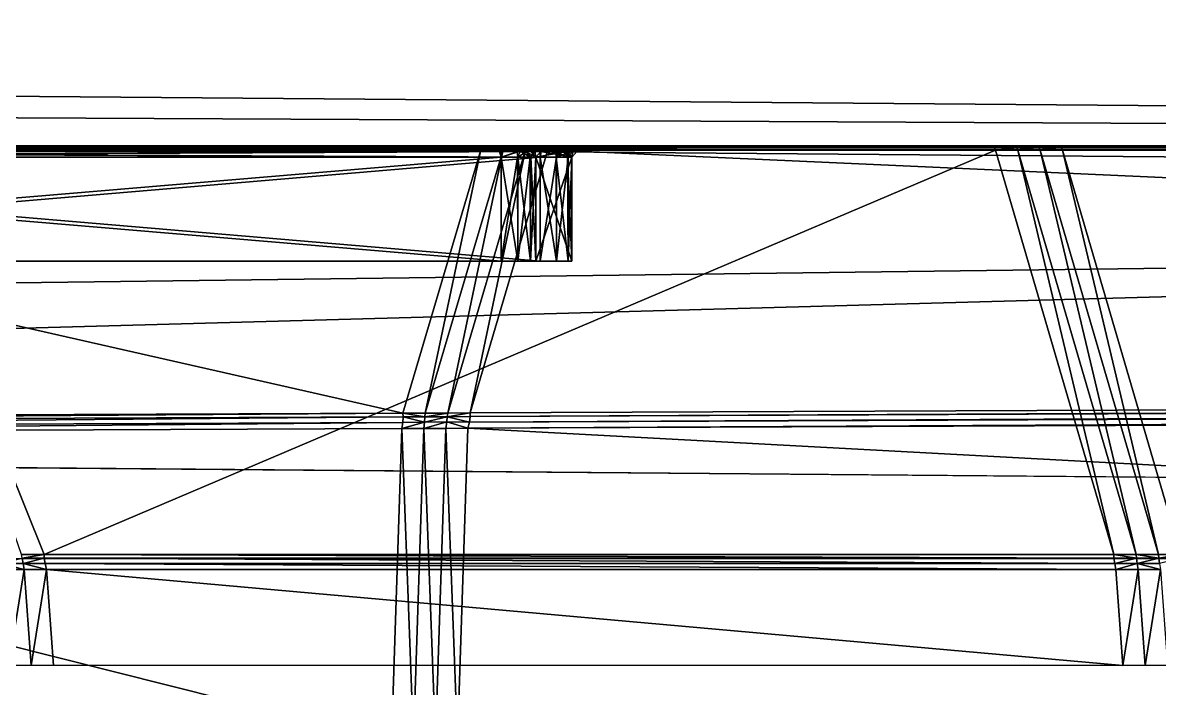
# Model space of a CAD drawing. Extents: x -683 to 86, y -225 to -3.
# Drawn here: x -169.43 to -149.45, y -22.26 to -10.56 of the extents above; entities that cross this region are included whole.
import ezdxf

# ---------------------------------------------------------------- set-up
doc = ezdxf.new("R2010")
doc.units = 0
doc.header["$MEASUREMENT"] = 0
doc.layers.get('0').update_dxf_attribs({"linetype": 'CONTINUOUS'})

msp = doc.modelspace()

# ---------------------------------------------------------------- linework, layer by layer
at = {"color": 253, "true_color": 0x8f95b4}
for points in [[(-55.388, -12.787, 1.296), (-316.626, -19.987, 6.479), (-327.253, -10.555, 6.693)], [(-55.388, -12.787, 1.296), (-327.253, -10.555, 6.693), (-326.92, -11.459, 4.474)], [(-55.388, -12.787, 1.296), (-326.92, -11.459, 4.474), (-55.58, -13.686, -0.913)], [(-55.58, -13.686, -0.913), (-326.92, -11.459, 4.474), (-325.08, -17.108, -7.264)], [(-55.388, -12.787, 1.296), (-65.294, -19.987, 1.412), (-316.626, -19.987, 6.479)], [(-55.58, -13.686, -0.913), (-325.08, -17.108, -7.264), (-56.735, -19.311, -12.591)]]:
    msp.add_3dface(points, dxfattribs=at)
for points in [[(-183.175, -12.79, 84.403), (-161.381, -12.79, 83.418), (-161.365, -12.755, 83.302)], [(-183.175, -12.79, 84.403), (-161.365, -12.755, 83.302), (-183.157, -12.756, 84.285)], [(-183.157, -12.756, 84.285), (-161.349, -12.73, 83.164), (-183.136, -12.729, 84.147)], [(-183.157, -12.756, 84.285), (-161.365, -12.755, 83.302), (-161.349, -12.73, 83.164)], [(-183.136, -12.729, 84.147), (-161.349, -12.73, 83.164), (-161.335, -12.72, 83.043)], [(-183.136, -12.729, 84.147), (-161.335, -12.72, 83.043), (-183.119, -12.72, 84.027)], [(-182.776, -12.72, 82.074), (-161.062, -12.75, 81.016), (-182.783, -12.75, 81.98)], [(-182.783, -12.75, 81.98), (-161.062, -12.75, 81.016), (-161.048, -12.823, 80.946)], [(-182.783, -12.75, 81.98), (-161.048, -12.823, 80.946), (-182.774, -12.823, 81.91)], [(-182.776, -12.72, 82.074), (-161.06, -12.72, 81.11), (-161.062, -12.75, 81.016)], [(-182.745, -12.822, 81.854), (-161.022, -12.822, 80.89), (-161.016, -12.747, 80.819)], [(-182.745, -12.822, 81.854), (-161.016, -12.747, 80.819), (-182.729, -12.747, 81.782)], [(-182.729, -12.747, 81.782), (-161.016, -12.747, 80.819), (-161.005, -12.72, 80.723)], [(-182.729, -12.747, 81.782), (-161.005, -12.72, 80.723), (-182.708, -12.72, 81.686)], [(-181.923, -12.72, 77.21), (-160.374, -12.72, 76.292), (-160.357, -12.747, 76.196)], [(-181.923, -12.72, 77.21), (-160.357, -12.747, 76.196), (-181.909, -12.747, 77.114)], [(-181.909, -12.747, 77.114), (-160.357, -12.747, 76.196), (-160.344, -12.822, 76.124)], [(-181.909, -12.747, 77.114), (-160.344, -12.822, 76.124), (-181.901, -12.822, 77.043)], [(-181.872, -12.823, 76.987), (-160.318, -12.823, 76.069), (-160.312, -12.75, 75.999)], [(-181.872, -12.823, 76.987), (-160.312, -12.75, 75.999), (-181.856, -12.75, 76.917)], [(-181.856, -12.75, 76.917), (-160.312, -12.75, 75.999), (-160.319, -12.72, 75.905)], [(-181.856, -12.75, 76.917), (-160.319, -12.72, 75.905), (-181.855, -12.72, 76.823)], [(-152.365, -12.73, 20.036), (-171.963, -12.731, 20.43), (-171.983, -12.72, 20.549)], [(-152.365, -12.73, 20.036), (-171.983, -12.72, 20.549), (-152.381, -12.72, 20.154)], [(-152.347, -12.759, 19.9), (-171.963, -12.731, 20.43), (-152.365, -12.73, 20.036)], [(-152.347, -12.759, 19.9), (-171.94, -12.758, 20.294), (-171.963, -12.731, 20.43)], [(-152.331, -12.796, 19.786), (-171.919, -12.796, 20.181), (-171.94, -12.758, 20.294)], [(-152.331, -12.796, 19.786), (-171.94, -12.758, 20.294), (-152.347, -12.759, 19.9)], [(-161.381, -12.79, 83.418), (-160.987, -12.79, 83.4), (-160.972, -12.754, 83.279)], [(-161.381, -12.79, 83.418), (-160.972, -12.754, 83.279), (-161.365, -12.755, 83.302)], [(-161.349, -12.73, 83.164), (-161.365, -12.755, 83.302), (-160.972, -12.754, 83.279)], [(-161.335, -12.72, 83.043), (-161.349, -12.73, 83.164), (-160.956, -12.73, 83.15)], [(-161.349, -12.73, 83.164), (-160.972, -12.754, 83.279), (-160.956, -12.73, 83.15)], [(-161.335, -12.72, 83.043), (-160.956, -12.73, 83.15), (-160.94, -12.72, 83.025)], [(-160.94, -12.72, 83.025), (-161.06, -12.72, 81.11), (-161.335, -12.72, 83.043)], [(-161.06, -12.72, 81.11), (-160.655, -12.747, 80.978), (-161.062, -12.75, 81.016)], [(-161.048, -12.823, 80.946), (-161.062, -12.75, 81.016), (-160.655, -12.747, 80.978)], [(-161.06, -12.72, 81.11), (-160.665, -12.72, 81.093), (-160.655, -12.747, 80.978)], [(-160.94, -12.72, 83.025), (-160.665, -12.72, 81.093), (-161.06, -12.72, 81.11)], [(-161.048, -12.823, 80.946), (-160.655, -12.747, 80.978), (-160.684, -12.816, 80.902)], [(-161.016, -12.747, 80.819), (-161.022, -12.822, 80.89), (-160.738, -12.826, 80.854)], [(-161.005, -12.72, 80.723), (-161.016, -12.747, 80.819), (-160.733, -12.773, 80.804)], [(-161.016, -12.747, 80.819), (-160.738, -12.826, 80.854), (-160.733, -12.773, 80.804)], [(-161.005, -12.72, 80.723), (-160.733, -12.773, 80.804), (-160.711, -12.747, 80.711)], [(-160.711, -12.747, 80.711), (-160.374, -12.72, 76.292), (-161.005, -12.72, 80.723)], [(-160.987, -12.79, 83.4), (-160.594, -12.79, 83.382), (-160.577, -12.754, 83.261)], [(-160.987, -12.79, 83.4), (-160.577, -12.754, 83.261), (-160.972, -12.754, 83.279)], [(-160.562, -12.73, 83.132), (-160.956, -12.73, 83.15), (-160.972, -12.754, 83.279)], [(-160.562, -12.73, 83.132), (-160.972, -12.754, 83.279), (-160.577, -12.754, 83.261)], [(-160.545, -12.72, 83.007), (-160.94, -12.72, 83.025), (-160.956, -12.73, 83.15)], [(-160.545, -12.72, 83.007), (-160.956, -12.73, 83.15), (-160.562, -12.73, 83.132)], [(-160.545, -12.72, 83.007), (-160.665, -12.72, 81.093), (-160.94, -12.72, 83.025)], [(-160.738, -12.826, 80.854), (-160.58, -12.826, 80.798), (-160.733, -12.773, 80.804)], [(-160.493, -12.822, 80.703), (-160.711, -12.747, 80.711), (-160.733, -12.773, 80.804)], [(-160.493, -12.822, 80.703), (-160.733, -12.773, 80.804), (-160.58, -12.826, 80.798)], [(-160.711, -12.747, 80.711), (-160.08, -12.747, 76.278), (-160.374, -12.72, 76.292)], [(-160.493, -12.822, 80.703), (-160.08, -12.747, 76.278), (-160.711, -12.747, 80.711)], [(-160.19, -12.747, 80.813), (-160.428, -12.816, 80.811), (-160.684, -12.816, 80.902)], [(-160.19, -12.747, 80.813), (-160.684, -12.816, 80.902), (-160.655, -12.747, 80.978)], [(-160.665, -12.72, 81.093), (-160.27, -12.72, 81.075), (-160.25, -12.734, 80.947)], [(-160.665, -12.72, 81.093), (-160.25, -12.734, 80.947), (-160.655, -12.747, 80.978)], [(-160.545, -12.72, 83.007), (-160.27, -12.72, 81.075), (-160.665, -12.72, 81.093)], [(-160.655, -12.747, 80.978), (-160.25, -12.734, 80.947), (-160.19, -12.747, 80.813)], [(-160.2, -12.79, 83.364), (-160.577, -12.754, 83.261), (-160.594, -12.79, 83.382)], [(-160.183, -12.756, 83.247), (-160.562, -12.73, 83.132), (-160.577, -12.754, 83.261)], [(-160.2, -12.79, 83.364), (-160.183, -12.756, 83.247), (-160.577, -12.754, 83.261)], [(-160.149, -12.72, 82.989), (-160.545, -12.72, 83.007), (-160.562, -12.73, 83.132)], [(-160.149, -12.72, 82.989), (-160.562, -12.73, 83.132), (-160.165, -12.729, 83.109)], [(-160.183, -12.756, 83.247), (-160.165, -12.729, 83.109), (-160.562, -12.73, 83.132)], [(-160.149, -12.72, 82.989), (-160.27, -12.72, 81.075), (-160.545, -12.72, 83.007)], [(-160.493, -12.822, 80.703), (-159.862, -12.822, 76.268), (-160.08, -12.747, 76.278)], [(-160.109, -12.75, 80.679), (-160.428, -12.816, 80.811), (-160.19, -12.747, 80.813)], [(-160.109, -12.75, 80.679), (-160.324, -12.823, 80.689), (-160.428, -12.816, 80.811)], [(-160.374, -12.72, 76.292), (-160.08, -12.747, 76.278), (-160.076, -12.773, 76.187)], [(-160.374, -12.72, 76.292), (-160.076, -12.773, 76.187), (-160.357, -12.747, 76.196)], [(-160.344, -12.822, 76.124), (-160.357, -12.747, 76.196), (-160.076, -12.773, 76.187)], [(-160.344, -12.822, 76.124), (-160.076, -12.773, 76.187), (-160.067, -12.826, 76.137)], [(-160.109, -12.75, 80.679), (-159.692, -12.823, 76.255), (-160.324, -12.823, 80.689)], [(-160.319, -12.72, 75.905), (-160.312, -12.75, 75.999), (-159.934, -12.747, 76.003)], [(-160.319, -12.72, 75.905), (-159.934, -12.747, 76.003), (-159.924, -12.72, 75.888)], [(-159.924, -12.72, 75.888), (-152.381, -12.72, 20.154), (-160.319, -12.72, 75.905)], [(-160.312, -12.75, 75.999), (-160.318, -12.823, 76.069), (-159.983, -12.816, 76.083)], [(-160.312, -12.75, 75.999), (-159.983, -12.816, 76.083), (-159.934, -12.747, 76.003)], [(-159.874, -12.72, 81.058), (-160.25, -12.734, 80.947), (-160.27, -12.72, 81.075)], [(-160.149, -12.72, 82.989), (-159.874, -12.72, 81.058), (-160.27, -12.72, 81.075)], [(-159.874, -12.72, 81.058), (-159.856, -12.72, 80.929), (-160.25, -12.734, 80.947)], [(-159.856, -12.72, 80.929), (-160.19, -12.747, 80.813), (-160.25, -12.734, 80.947)], [(-160.2, -12.79, 83.364), (-64.392, -12.79, 79.035), (-64.38, -12.756, 78.918)], [(-160.2, -12.79, 83.364), (-64.38, -12.756, 78.918), (-160.183, -12.756, 83.247)], [(-159.856, -12.72, 80.929), (-159.838, -12.72, 80.8), (-160.19, -12.747, 80.813)], [(-159.819, -12.72, 80.671), (-160.109, -12.75, 80.679), (-160.19, -12.747, 80.813)], [(-159.819, -12.72, 80.671), (-160.19, -12.747, 80.813), (-159.838, -12.72, 80.8)], [(-160.183, -12.756, 83.247), (-64.368, -12.73, 78.781), (-160.165, -12.729, 83.109)], [(-160.183, -12.756, 83.247), (-64.38, -12.756, 78.918), (-64.368, -12.73, 78.781)], [(-160.165, -12.729, 83.109), (-64.368, -12.73, 78.781), (-64.358, -12.72, 78.661)], [(-160.165, -12.729, 83.109), (-64.358, -12.72, 78.661), (-160.149, -12.72, 82.989)], [(-159.819, -12.72, 80.671), (-159.478, -12.75, 76.247), (-160.109, -12.75, 80.679)], [(-160.109, -12.75, 80.679), (-159.478, -12.75, 76.247), (-159.692, -12.823, 76.255)], [(-160.08, -12.747, 76.278), (-159.862, -12.822, 76.268), (-159.923, -12.826, 76.179)], [(-160.08, -12.747, 76.278), (-159.923, -12.826, 76.179), (-160.076, -12.773, 76.187)], [(-160.067, -12.826, 76.137), (-160.076, -12.773, 76.187), (-159.923, -12.826, 76.179)], [(-159.544, -12.734, 75.999), (-159.934, -12.747, 76.003), (-159.983, -12.816, 76.083)], [(-159.544, -12.734, 75.999), (-159.983, -12.816, 76.083), (-159.763, -12.816, 76.148)], [(-159.529, -12.72, 75.871), (-159.924, -12.72, 75.888), (-159.934, -12.747, 76.003)], [(-159.529, -12.72, 75.871), (-159.934, -12.747, 76.003), (-159.544, -12.734, 75.999)], [(-159.529, -12.72, 75.871), (-151.987, -12.72, 20.146), (-159.924, -12.72, 75.888)], [(-159.924, -12.72, 75.888), (-151.987, -12.72, 20.146), (-152.381, -12.72, 20.154)], [(-159.874, -12.72, 81.058), (-64.367, -12.72, 76.822), (-64.368, -12.72, 76.693)], [(-159.874, -12.72, 81.058), (-64.368, -12.72, 76.693), (-159.856, -12.72, 80.929)], [(-159.856, -12.72, 80.929), (-64.368, -12.72, 76.693), (-64.368, -12.72, 76.565)], [(-159.856, -12.72, 80.929), (-64.368, -12.72, 76.565), (-159.838, -12.72, 80.8)], [(-159.838, -12.72, 80.8), (-64.368, -12.72, 76.565), (-64.369, -12.72, 76.437)], [(-159.819, -12.72, 80.671), (-159.189, -12.72, 76.241), (-159.478, -12.75, 76.247)], [(-159.763, -12.816, 76.148), (-159.522, -12.747, 76.125), (-159.544, -12.734, 75.999)], [(-159.692, -12.823, 76.255), (-159.522, -12.747, 76.125), (-159.763, -12.816, 76.148)], [(-159.692, -12.823, 76.255), (-159.478, -12.75, 76.247), (-159.522, -12.747, 76.125)], [(-159.17, -12.72, 76.112), (-159.152, -12.72, 75.983), (-159.544, -12.734, 75.999)], [(-159.17, -12.72, 76.112), (-159.544, -12.734, 75.999), (-159.522, -12.747, 76.125)], [(-159.133, -12.72, 75.854), (-159.529, -12.72, 75.871), (-159.544, -12.734, 75.999)], [(-159.133, -12.72, 75.854), (-159.544, -12.734, 75.999), (-159.152, -12.72, 75.983)], [(-159.133, -12.72, 75.854), (-151.593, -12.72, 20.138), (-159.529, -12.72, 75.871)], [(-159.529, -12.72, 75.871), (-151.593, -12.72, 20.138), (-151.987, -12.72, 20.146)], [(-159.189, -12.72, 76.241), (-159.17, -12.72, 76.112), (-159.522, -12.747, 76.125)], [(-159.189, -12.72, 76.241), (-159.522, -12.747, 76.125), (-159.478, -12.75, 76.247)], [(-159.189, -12.72, 76.241), (-64.388, -12.72, 72.202), (-64.389, -12.72, 72.074)], [(-159.189, -12.72, 76.241), (-64.389, -12.72, 72.074), (-159.17, -12.72, 76.112)], [(-159.17, -12.72, 76.112), (-64.389, -12.72, 72.074), (-64.389, -12.72, 71.946)], [(-159.17, -12.72, 76.112), (-64.389, -12.72, 71.946), (-159.152, -12.72, 75.983)], [(-159.152, -12.72, 75.983), (-64.389, -12.72, 71.946), (-64.39, -12.72, 71.818)], [(-159.152, -12.72, 75.983), (-64.39, -12.72, 71.818), (-159.133, -12.72, 75.854)], [(-159.133, -12.72, 75.854), (-151.199, -12.72, 20.13), (-151.593, -12.72, 20.138)], [(-152.381, -12.72, 20.154), (-151.987, -12.72, 20.146), (-151.97, -12.731, 20.023)], [(-152.381, -12.72, 20.154), (-151.97, -12.731, 20.023), (-152.365, -12.73, 20.036)], [(-152.347, -12.759, 19.9), (-152.365, -12.73, 20.036), (-151.97, -12.731, 20.023)], [(-152.347, -12.759, 19.9), (-151.97, -12.731, 20.023), (-151.954, -12.757, 19.896)], [(-152.331, -12.796, 19.786), (-152.347, -12.759, 19.9), (-151.954, -12.757, 19.896)], [(-152.331, -12.796, 19.786), (-151.954, -12.757, 19.896), (-151.937, -12.796, 19.778)], [(-151.987, -12.72, 20.146), (-151.593, -12.72, 20.138), (-151.577, -12.731, 20.015)], [(-151.987, -12.72, 20.146), (-151.577, -12.731, 20.015), (-151.97, -12.731, 20.023)], [(-151.954, -12.757, 19.896), (-151.97, -12.731, 20.023), (-151.577, -12.731, 20.015)], [(-151.954, -12.757, 19.896), (-151.577, -12.731, 20.015), (-151.56, -12.757, 19.888)], [(-151.544, -12.796, 19.77), (-151.937, -12.796, 19.778), (-151.954, -12.757, 19.896)], [(-151.544, -12.796, 19.77), (-151.954, -12.757, 19.896), (-151.56, -12.757, 19.888)], [(-151.199, -12.72, 20.13), (-151.577, -12.731, 20.015), (-151.593, -12.72, 20.138)], [(-151.199, -12.72, 20.13), (-151.184, -12.731, 20.011), (-151.577, -12.731, 20.015)], [(-151.184, -12.731, 20.011), (-151.56, -12.757, 19.888), (-151.577, -12.731, 20.015)], [(-151.184, -12.731, 20.011), (-151.167, -12.758, 19.875), (-151.56, -12.757, 19.888)], [(-151.151, -12.796, 19.762), (-151.544, -12.796, 19.77), (-151.56, -12.757, 19.888)], [(-151.151, -12.796, 19.762), (-151.56, -12.757, 19.888), (-151.167, -12.758, 19.875)], [(-64.641, -12.731, 18.266), (-151.184, -12.731, 20.011), (-151.199, -12.72, 20.13)], [(-64.641, -12.731, 18.266), (-151.199, -12.72, 20.13), (-64.637, -12.72, 18.385)], [(-64.646, -12.759, 18.132), (-151.167, -12.758, 19.875), (-151.184, -12.731, 20.011)], [(-64.646, -12.759, 18.132), (-151.184, -12.731, 20.011), (-64.641, -12.731, 18.266)], [(-64.65, -12.796, 18.018), (-151.151, -12.796, 19.762), (-151.167, -12.758, 19.875)], [(-64.65, -12.796, 18.018), (-151.167, -12.758, 19.875), (-64.646, -12.759, 18.132)], [(-182.774, -12.823, 81.91), (-161.048, -12.823, 80.946), (-161.023, -12.923, 80.916)], [(-182.774, -12.823, 81.91), (-161.023, -12.923, 80.916), (-182.753, -12.923, 81.88)], [(-182.753, -12.923, 81.88), (-161.023, -12.923, 80.916), (-161.022, -12.822, 80.89)], [(-182.753, -12.923, 81.88), (-161.022, -12.822, 80.89), (-182.745, -12.822, 81.854)], [(-182.753, -12.923, 81.88), (-161.023, -12.923, 80.916), (-161.023, -14.749, 80.916)], [(-182.753, -12.923, 81.88), (-161.023, -14.749, 80.916), (-182.753, -14.749, 81.88)], [(-161.023, -12.923, 80.916), (-182.753, -12.923, 81.88), (-182.753, -14.749, 81.88)], [(-161.023, -12.923, 80.916), (-182.753, -14.749, 81.88), (-161.023, -14.749, 80.916)], [(-181.901, -12.822, 77.043), (-160.344, -12.822, 76.124), (-160.337, -12.923, 76.098)], [(-181.901, -12.822, 77.043), (-160.337, -12.923, 76.098), (-181.899, -12.923, 77.017)], [(-181.899, -12.923, 77.017), (-160.337, -12.923, 76.098), (-160.318, -12.823, 76.069)], [(-181.899, -12.923, 77.017), (-160.318, -12.823, 76.069), (-181.872, -12.823, 76.987)], [(-160.337, -12.923, 76.098), (-181.899, -12.923, 77.017), (-181.899, -14.749, 77.017)], [(-160.337, -12.923, 76.098), (-181.899, -14.749, 77.017), (-160.337, -14.749, 76.098)], [(-181.899, -12.923, 77.017), (-160.337, -12.923, 76.098), (-160.337, -14.749, 76.098)], [(-181.899, -12.923, 77.017), (-160.337, -14.749, 76.098), (-181.899, -14.749, 77.017)], [(-171.919, -12.796, 20.181), (-169.059, -19.911, 3.68), (-169.453, -19.911, 3.688)], [(-161.381, -12.79, 83.418), (-162.751, -17.425, 95.444), (-162.357, -17.423, 95.422)], [(-161.381, -12.79, 83.418), (-162.357, -17.423, 95.422), (-160.987, -12.79, 83.4)], [(-160.987, -12.79, 83.4), (-162.357, -17.423, 95.422), (-161.962, -17.422, 95.4)], [(-160.987, -12.79, 83.4), (-161.962, -17.422, 95.4), (-160.594, -12.79, 83.382)], [(-160.594, -12.79, 83.382), (-161.962, -17.422, 95.4), (-161.568, -17.42, 95.377)], [(-160.594, -12.79, 83.382), (-161.568, -17.42, 95.377), (-160.2, -12.79, 83.364)], [(-161.023, -12.923, 80.916), (-161.048, -12.823, 80.946), (-160.684, -12.816, 80.902)], [(-161.023, -12.923, 80.916), (-160.684, -12.816, 80.902), (-160.733, -12.923, 80.876)], [(-161.023, -12.923, 80.916), (-160.738, -12.826, 80.854), (-161.022, -12.822, 80.89)], [(-161.023, -12.923, 80.916), (-160.726, -12.923, 80.879), (-160.738, -12.826, 80.854)], [(-160.733, -12.923, 80.876), (-160.728, -14.749, 80.878), (-161.023, -14.749, 80.916)], [(-160.733, -12.923, 80.876), (-161.023, -14.749, 80.916), (-161.023, -12.923, 80.916)], [(-161.023, -12.923, 80.916), (-161.023, -14.749, 80.916), (-160.728, -14.749, 80.878)], [(-161.023, -12.923, 80.916), (-160.728, -14.749, 80.878), (-160.726, -12.923, 80.879)], [(-160.726, -12.923, 80.879), (-160.58, -12.826, 80.798), (-160.738, -12.826, 80.854)], [(-160.512, -12.923, 80.797), (-160.733, -12.923, 80.876), (-160.684, -12.816, 80.902)], [(-160.512, -12.923, 80.797), (-160.728, -14.749, 80.878), (-160.733, -12.923, 80.876)], [(-160.512, -12.923, 80.797), (-160.504, -14.749, 80.799), (-160.728, -14.749, 80.878)], [(-160.726, -12.923, 80.879), (-160.728, -14.749, 80.878), (-160.504, -14.749, 80.799)], [(-160.726, -12.923, 80.879), (-160.502, -12.923, 80.799), (-160.58, -12.826, 80.798)], [(-160.726, -12.923, 80.879), (-160.504, -14.749, 80.799), (-160.502, -12.923, 80.799)], [(-160.512, -12.923, 80.797), (-160.684, -12.816, 80.902), (-160.428, -12.816, 80.811)], [(-160.413, -12.923, 80.7), (-160.493, -12.822, 80.703), (-160.58, -12.826, 80.798)], [(-160.413, -12.923, 80.7), (-160.58, -12.826, 80.798), (-160.502, -12.923, 80.799)], [(-160.413, -12.923, 80.7), (-160.512, -12.923, 80.797), (-160.428, -12.816, 80.811)], [(-160.413, -12.923, 80.7), (-160.504, -14.749, 80.799), (-160.512, -12.923, 80.797)], [(-160.413, -12.923, 80.7), (-160.413, -14.749, 80.7), (-160.504, -14.749, 80.799)], [(-160.502, -12.923, 80.799), (-160.504, -14.749, 80.799), (-160.413, -14.749, 80.7)], [(-160.502, -12.923, 80.799), (-160.413, -14.749, 80.7), (-160.413, -12.923, 80.7)], [(-160.413, -12.923, 80.7), (-159.862, -12.822, 76.268), (-160.493, -12.822, 80.703)], [(-160.413, -12.923, 80.7), (-160.428, -12.816, 80.811), (-160.324, -12.823, 80.689)], [(-160.413, -12.923, 80.7), (-159.781, -12.923, 76.263), (-159.862, -12.822, 76.268)], [(-160.324, -12.823, 80.689), (-159.781, -12.923, 76.263), (-160.413, -12.923, 80.7)], [(-160.413, -12.923, 80.7), (-159.781, -12.923, 76.263), (-159.781, -14.749, 76.263)], [(-160.413, -12.923, 80.7), (-159.781, -14.749, 76.263), (-160.413, -14.749, 80.7)], [(-159.781, -12.923, 76.263), (-160.413, -12.923, 80.7), (-160.413, -14.749, 80.7)], [(-159.781, -12.923, 76.263), (-160.413, -14.749, 80.7), (-159.781, -14.749, 76.263)], [(-160.337, -12.923, 76.098), (-160.344, -12.822, 76.124), (-160.067, -12.826, 76.137)], [(-160.337, -12.923, 76.098), (-160.054, -12.923, 76.114), (-159.983, -12.816, 76.083)], [(-160.337, -12.923, 76.098), (-159.983, -12.816, 76.083), (-160.318, -12.823, 76.069)], [(-160.337, -12.923, 76.098), (-160.067, -12.826, 76.137), (-160.048, -12.923, 76.11)], [(-160.337, -12.923, 76.098), (-160.337, -14.749, 76.098), (-160.049, -14.749, 76.111)], [(-160.337, -12.923, 76.098), (-160.049, -14.749, 76.111), (-160.054, -12.923, 76.114)], [(-160.048, -12.923, 76.11), (-160.049, -14.749, 76.111), (-160.337, -14.749, 76.098)], [(-160.048, -12.923, 76.11), (-160.337, -14.749, 76.098), (-160.337, -12.923, 76.098)], [(-160.324, -12.823, 80.689), (-159.692, -12.823, 76.255), (-159.781, -12.923, 76.263)], [(-159.843, -12.923, 76.171), (-160.048, -12.923, 76.11), (-160.067, -12.826, 76.137)], [(-159.843, -12.923, 76.171), (-160.067, -12.826, 76.137), (-159.923, -12.826, 76.179)], [(-160.054, -12.923, 76.114), (-159.855, -12.923, 76.173), (-159.763, -12.816, 76.148)], [(-160.054, -12.923, 76.114), (-159.763, -12.816, 76.148), (-159.983, -12.816, 76.083)], [(-160.054, -12.923, 76.114), (-160.049, -14.749, 76.111), (-159.845, -14.749, 76.172)], [(-160.054, -12.923, 76.114), (-159.845, -14.749, 76.172), (-159.855, -12.923, 76.173)], [(-159.843, -12.923, 76.171), (-159.845, -14.749, 76.172), (-160.049, -14.749, 76.111)], [(-159.843, -12.923, 76.171), (-160.049, -14.749, 76.111), (-160.048, -12.923, 76.11)], [(-159.781, -12.923, 76.263), (-159.923, -12.826, 76.179), (-159.862, -12.822, 76.268)], [(-159.781, -12.923, 76.263), (-159.843, -12.923, 76.171), (-159.923, -12.826, 76.179)], [(-159.781, -12.923, 76.263), (-159.763, -12.816, 76.148), (-159.855, -12.923, 76.173)], [(-159.855, -12.923, 76.173), (-159.845, -14.749, 76.172), (-159.781, -14.749, 76.263)], [(-159.855, -12.923, 76.173), (-159.781, -14.749, 76.263), (-159.781, -12.923, 76.263)], [(-159.781, -12.923, 76.263), (-159.781, -14.749, 76.263), (-159.845, -14.749, 76.172)], [(-159.781, -12.923, 76.263), (-159.845, -14.749, 76.172), (-159.843, -12.923, 76.171)], [(-159.781, -12.923, 76.263), (-159.692, -12.823, 76.255), (-159.763, -12.816, 76.148)], [(-151.937, -12.796, 19.778), (-150.252, -19.911, 3.301), (-152.331, -12.796, 19.786)], [(-151.544, -12.796, 19.77), (-149.859, -19.911, 3.293), (-151.937, -12.796, 19.778)], [(-151.937, -12.796, 19.778), (-149.859, -19.911, 3.293), (-150.252, -19.911, 3.301)], [(-151.151, -12.796, 19.762), (-149.466, -19.911, 3.285), (-151.544, -12.796, 19.77)], [(-151.544, -12.796, 19.77), (-149.466, -19.911, 3.285), (-149.859, -19.911, 3.293)], [(-151.151, -12.796, 19.762), (-149.072, -19.911, 3.277), (-149.466, -19.911, 3.285)], [(3.215, -16.946, 86.626), (-164.184, -35.35, 141.775), (3.431, -16.943, 86.69)], [(3.059, -16.998, 86.567), (-164.168, -35.32, 141.62), (3.215, -16.946, 86.626)], [(-56.735, -19.311, -12.591), (-325.08, -17.108, -7.264), (-325.08, -211.232, -7.264)], [(3.059, -16.998, 86.567), (-164.097, -35.328, 141.445), (-164.168, -35.32, 141.62)], [(2.996, -17.087, 86.526), (-164.097, -35.328, 141.445), (3.059, -16.998, 86.567)], [(2.996, -17.087, 86.526), (-163.991, -35.372, 141.296), (-164.097, -35.328, 141.445)], [(-3.931, -22.557, 87.686), (-163.991, -35.372, 141.296), (2.996, -17.087, 86.526)], [(-66.222, -17.087, 90.138), (-161.567, -17.482, 95.471), (-161.581, -17.583, 95.548)], [(-66.222, -17.087, 90.138), (-161.581, -17.583, 95.548), (-66.236, -17.186, 90.215)], [(-66.223, -17.023, 90.045), (-161.568, -17.42, 95.377), (-161.567, -17.482, 95.471)], [(-66.223, -17.023, 90.045), (-161.567, -17.482, 95.471), (-66.222, -17.087, 90.138)], [(-66.236, -17.186, 90.215), (-161.581, -17.583, 95.548), (-161.606, -17.691, 95.59)], [(-66.236, -17.186, 90.215), (-161.606, -17.691, 95.59), (-66.261, -17.295, 90.257)], [(-162.744, -17.489, 95.536), (-184.431, -17.577, 96.75), (-184.444, -17.678, 96.826)], [(-162.744, -17.489, 95.536), (-184.444, -17.678, 96.826), (-162.748, -17.587, 95.615)], [(-162.751, -17.425, 95.444), (-184.434, -17.515, 96.656), (-184.431, -17.577, 96.75)], [(-162.751, -17.425, 95.444), (-184.431, -17.577, 96.75), (-162.744, -17.489, 95.536)], [(-162.768, -17.696, 95.655), (-162.38, -17.695, 95.633), (-162.368, -17.581, 95.592)], [(-162.768, -17.696, 95.655), (-162.368, -17.581, 95.592), (-162.748, -17.587, 95.615)], [(-162.751, -17.425, 95.444), (-162.361, -17.488, 95.519), (-162.357, -17.423, 95.422)], [(-162.751, -17.425, 95.444), (-162.744, -17.489, 95.536), (-162.361, -17.488, 95.519)], [(-162.744, -17.489, 95.536), (-162.748, -17.587, 95.615), (-162.368, -17.581, 95.592)], [(-162.744, -17.489, 95.536), (-162.368, -17.581, 95.592), (-162.361, -17.488, 95.519)], [(-162.38, -17.695, 95.633), (-161.993, -17.693, 95.611), (-161.979, -17.579, 95.57)], [(-162.38, -17.695, 95.633), (-161.979, -17.579, 95.57), (-162.368, -17.581, 95.592)], [(-162.368, -17.581, 95.592), (-161.979, -17.579, 95.57), (-161.969, -17.487, 95.498)], [(-162.368, -17.581, 95.592), (-161.969, -17.487, 95.498), (-162.361, -17.488, 95.519)], [(-161.962, -17.422, 95.4), (-162.357, -17.423, 95.422), (-162.361, -17.488, 95.519)], [(-161.962, -17.422, 95.4), (-162.361, -17.488, 95.519), (-161.969, -17.487, 95.498)], [(-161.606, -17.691, 95.59), (-161.979, -17.579, 95.57), (-161.993, -17.693, 95.611)], [(-161.581, -17.583, 95.548), (-161.969, -17.487, 95.498), (-161.979, -17.579, 95.57)], [(-161.606, -17.691, 95.59), (-161.581, -17.583, 95.548), (-161.979, -17.579, 95.57)], [(-161.568, -17.42, 95.377), (-161.962, -17.422, 95.4), (-161.969, -17.487, 95.498)], [(-161.568, -17.42, 95.377), (-161.969, -17.487, 95.498), (-161.567, -17.482, 95.471)], [(-161.581, -17.583, 95.548), (-161.567, -17.482, 95.471), (-161.969, -17.487, 95.498)], [(-162.748, -17.587, 95.615), (-184.444, -17.678, 96.826), (-184.467, -17.786, 96.868)], [(-162.748, -17.587, 95.615), (-184.467, -17.786, 96.868), (-162.768, -17.696, 95.655)], [(-162.562, -23.196, 96.426), (-162.768, -17.696, 95.655), (-162.949, -23.198, 96.447)], [(-162.562, -23.196, 96.426), (-162.38, -17.695, 95.633), (-162.768, -17.696, 95.655)], [(-162.175, -23.194, 96.404), (-162.38, -17.695, 95.633), (-162.562, -23.196, 96.426)], [(-162.175, -23.194, 96.404), (-161.993, -17.693, 95.611), (-162.38, -17.695, 95.633)], [(-161.788, -23.193, 96.382), (-161.993, -17.693, 95.611), (-162.175, -23.194, 96.404)], [(-161.788, -23.193, 96.382), (-161.606, -17.691, 95.59), (-161.993, -17.693, 95.611)], [(-162.573, -37.348, 146.786), (6.625, -18.961, 91.754), (-162.835, -37.302, 146.753)], [(-162.573, -37.348, 146.786), (6.767, -19.023, 91.824), (6.625, -18.961, 91.754)], [(-162.717, -37.345, 146.705), (2.687, -19.037, 90.594), (-166.467, -37.345, 145.494)], [(-162.506, -37.373, 146.771), (6.437, -19.037, 91.805), (-162.717, -37.345, 146.705)], [(-162.717, -37.345, 146.705), (6.437, -19.037, 91.805), (2.687, -19.037, 90.594)], [(-162.387, -37.434, 146.793), (6.767, -19.023, 91.824), (-162.573, -37.348, 146.786)], [(-162.506, -37.373, 146.771), (6.642, -19.065, 91.873), (6.437, -19.037, 91.805)], [(-162.349, -37.449, 146.819), (6.642, -19.065, 91.873), (-162.506, -37.373, 146.771)], [(-162.387, -37.434, 146.793), (6.839, -19.119, 91.868), (6.767, -19.023, 91.824)], [(-162.328, -37.535, 146.774), (6.839, -19.119, 91.868), (-162.387, -37.434, 146.793)], [(-162.349, -37.449, 146.819), (6.792, -19.142, 91.923), (6.642, -19.065, 91.873)], [(-162.291, -37.551, 146.836), (6.792, -19.142, 91.923), (-162.349, -37.449, 146.819)], [(-162.328, -37.535, 146.774), (6.826, -19.227, 91.874), (6.839, -19.119, 91.868)], [(-162.291, -37.551, 146.836), (6.846, -19.245, 91.942), (6.792, -19.142, 91.923)], [(-56.735, -19.311, -12.591), (-325.08, -211.232, -7.264), (-56.735, -209.029, -12.591)], [(6.826, -19.227, 91.874), (-162.328, -37.535, 146.774), (-162.581, -39.249, 146.189)], [(6.826, -19.227, 91.874), (-162.581, -39.249, 146.189), (6.573, -20.941, 91.289)], [(-169.819, -20.067, 3.579), (-169.441, -19.977, 3.607), (-169.426, -20.067, 3.571)], [(-169.059, -19.911, 3.68), (-169.441, -19.977, 3.607), (-169.453, -19.911, 3.688)], [(-169.059, -19.911, 3.68), (-169.055, -19.976, 3.604), (-169.441, -19.977, 3.607)], [(-169.055, -19.976, 3.604), (-169.426, -20.067, 3.571), (-169.441, -19.977, 3.607)], [(-169.055, -19.976, 3.604), (-169.04, -20.071, 3.563), (-169.426, -20.067, 3.571)], [(-150.249, -19.974, 3.222), (-169.055, -19.976, 3.604), (-169.059, -19.911, 3.68)], [(-150.249, -19.974, 3.222), (-169.059, -19.911, 3.68), (-150.252, -19.911, 3.301)], [(-150.234, -20.072, 3.187), (-169.055, -19.976, 3.604), (-150.249, -19.974, 3.222)], [(-150.234, -20.072, 3.187), (-169.04, -20.071, 3.563), (-169.055, -19.976, 3.604)], [(-150.252, -19.911, 3.301), (-149.859, -19.911, 3.293), (-149.849, -19.977, 3.212)], [(-150.252, -19.911, 3.301), (-149.849, -19.977, 3.212), (-150.249, -19.974, 3.222)], [(-150.234, -20.072, 3.187), (-150.249, -19.974, 3.222), (-149.849, -19.977, 3.212)], [(-150.234, -20.072, 3.187), (-149.849, -19.977, 3.212), (-149.837, -20.067, 3.176)], [(-149.859, -19.911, 3.293), (-149.466, -19.911, 3.285), (-149.457, -19.977, 3.204)], [(-149.859, -19.911, 3.293), (-149.457, -19.977, 3.204), (-149.849, -19.977, 3.212)], [(-149.837, -20.067, 3.176), (-149.849, -19.977, 3.212), (-149.457, -19.977, 3.204)], [(-149.837, -20.067, 3.176), (-149.457, -19.977, 3.204), (-149.445, -20.067, 3.168)], [(-149.072, -19.911, 3.277), (-149.457, -19.977, 3.204), (-149.466, -19.911, 3.285)], [(-149.072, -19.911, 3.277), (-149.07, -19.976, 3.201), (-149.457, -19.977, 3.204)], [(-149.07, -19.976, 3.201), (-149.445, -20.067, 3.168), (-149.457, -19.977, 3.204)], [(-169.41, -20.175, 3.583), (-169.802, -20.175, 3.591), (-169.819, -20.067, 3.579)], [(-169.41, -20.175, 3.583), (-169.819, -20.067, 3.579), (-169.426, -20.067, 3.571)], [(-169.41, -20.175, 3.583), (-169.678, -21.866, 4.236), (-169.802, -20.175, 3.591)], [(-169.41, -20.175, 3.583), (-169.286, -21.866, 4.228), (-169.678, -21.866, 4.236)], [(-169.018, -20.175, 3.575), (-169.41, -20.175, 3.583), (-169.426, -20.067, 3.571)], [(-169.018, -20.175, 3.575), (-169.426, -20.067, 3.571), (-169.04, -20.071, 3.563)], [(-169.018, -20.175, 3.575), (-169.286, -21.866, 4.228), (-169.41, -20.175, 3.583)], [(-169.018, -20.175, 3.575), (-168.894, -21.866, 4.22), (-169.286, -21.866, 4.228)], [(-150.214, -20.175, 3.196), (-169.018, -20.175, 3.575), (-169.04, -20.071, 3.563)], [(-150.214, -20.175, 3.196), (-169.04, -20.071, 3.563), (-150.234, -20.072, 3.187)], [(-169.018, -20.175, 3.575), (-150.214, -20.175, 3.196), (-150.09, -21.866, 3.841)], [(-169.018, -20.175, 3.575), (-150.09, -21.866, 3.841), (-168.894, -21.866, 4.22)], [(-150.214, -20.175, 3.196), (-150.234, -20.072, 3.187), (-149.837, -20.067, 3.176)], [(-150.214, -20.175, 3.196), (-149.837, -20.067, 3.176), (-149.822, -20.175, 3.188)], [(-149.822, -20.175, 3.188), (-150.09, -21.866, 3.841), (-150.214, -20.175, 3.196)], [(-149.822, -20.175, 3.188), (-149.698, -21.866, 3.833), (-150.09, -21.866, 3.841)], [(-149.43, -20.175, 3.18), (-149.822, -20.175, 3.188), (-149.837, -20.067, 3.176)], [(-149.43, -20.175, 3.18), (-149.837, -20.067, 3.176), (-149.445, -20.067, 3.168)], [(-149.43, -20.175, 3.18), (-149.698, -21.866, 3.833), (-149.822, -20.175, 3.188)], [(-149.43, -20.175, 3.18), (-149.306, -21.866, 3.825), (-149.698, -21.866, 3.833)]]:
    msp.add_3dface(points)
at = {"color": 252}
for points in [[(-182.776, -12.72, 82.074), (-183.119, -12.72, 84.027), (-161.335, -12.72, 83.043)], [(-182.776, -12.72, 82.074), (-161.335, -12.72, 83.043), (-161.06, -12.72, 81.11)], [(-171.983, -12.72, 20.549), (-181.855, -12.72, 76.823), (-160.319, -12.72, 75.905)], [(-171.983, -12.72, 20.549), (-160.319, -12.72, 75.905), (-152.381, -12.72, 20.154)], [(-159.874, -12.72, 81.058), (-160.149, -12.72, 82.989), (-64.358, -12.72, 78.661)], [(-159.874, -12.72, 81.058), (-64.358, -12.72, 78.661), (-64.367, -12.72, 76.822)], [(-159.189, -12.72, 76.241), (-159.819, -12.72, 80.671), (-64.369, -12.72, 76.437)], [(-159.189, -12.72, 76.241), (-64.369, -12.72, 76.437), (-64.388, -12.72, 72.202)], [(-151.199, -12.72, 20.13), (-159.133, -12.72, 75.854), (-64.39, -12.72, 71.818)], [(-151.199, -12.72, 20.13), (-64.39, -12.72, 71.818), (-64.637, -12.72, 18.385)], [(-162.751, -17.425, 95.444), (-183.175, -12.79, 84.403), (-184.434, -17.515, 96.656)], [(-162.751, -17.425, 95.444), (-161.381, -12.79, 83.418), (-183.175, -12.79, 84.403)], [(-169.059, -19.911, 3.68), (-171.919, -12.796, 20.181), (-152.331, -12.796, 19.786)], [(-169.059, -19.911, 3.68), (-152.331, -12.796, 19.786), (-150.252, -19.911, 3.301)], [(-66.223, -17.023, 90.045), (-160.2, -12.79, 83.364), (-161.568, -17.42, 95.377)], [(-66.223, -17.023, 90.045), (-64.392, -12.79, 79.035), (-160.2, -12.79, 83.364)], [(-149.072, -19.911, 3.277), (-151.151, -12.796, 19.762), (-64.65, -12.796, 18.018)], [(-162.835, -37.302, 146.753), (3.431, -16.943, 86.69), (-164.184, -35.35, 141.775)], [(-162.835, -37.302, 146.753), (6.625, -18.961, 91.754), (3.431, -16.943, 86.69)], [(-161.606, -17.691, 95.59), (-66.817, -22.798, 91.071), (-66.261, -17.295, 90.257)], [(-184.467, -17.786, 96.868), (-162.949, -23.198, 96.447), (-162.768, -17.696, 95.655)], [(-161.606, -17.691, 95.59), (-161.788, -23.193, 96.382), (-66.817, -22.798, 91.071)], [(-184.467, -17.786, 96.868), (-184.56, -23.288, 97.656), (-162.949, -23.198, 96.447)]]:
    msp.add_3dface(points, dxfattribs=at)
at = {"color": 250}
for points in [[(-181.923, -12.72, 77.21), (-182.708, -12.72, 81.686), (-161.005, -12.72, 80.723)], [(-181.923, -12.72, 77.21), (-161.005, -12.72, 80.723), (-160.374, -12.72, 76.292)], [(6.846, -19.245, 91.942), (-162.291, -37.551, 146.836), (-162.291, -113.967, 146.836)], [(6.846, -19.245, 91.942), (-162.291, -113.967, 146.836), (7.658, -113.967, 91.678)]]:
    msp.add_3dface(points, dxfattribs=at)
at = {"color": 8, "true_color": 0x6e7988}
for points in [[(-159.838, -12.72, 80.8), (-64.369, -12.72, 76.437), (-159.819, -12.72, 80.671)], [(3.215, -16.946, 86.626), (-164.168, -35.32, 141.62), (-164.184, -35.35, 141.775)]]:
    msp.add_3dface(points, dxfattribs=at)

doc.saveas('drawing.dxf')
